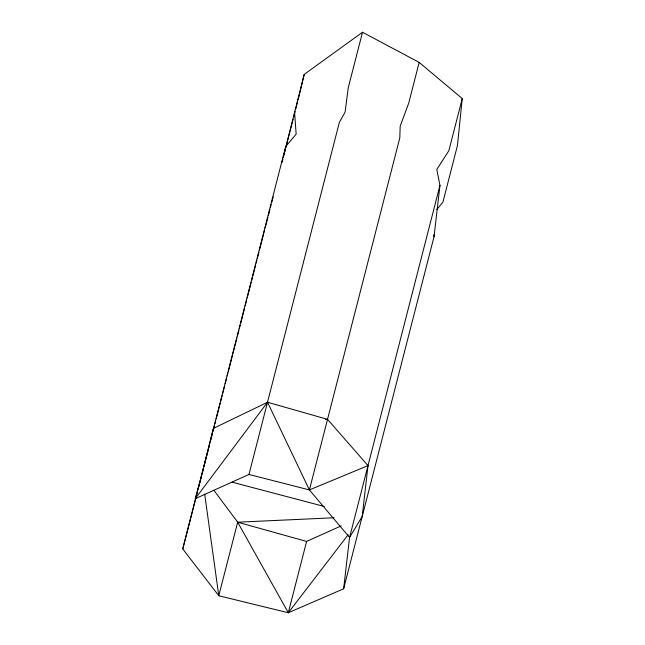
<?xml version="1.0" encoding="UTF-8"?>
<svg xmlns="http://www.w3.org/2000/svg" width="645" height="645" viewBox="0 0 645 645"><rect width="100%" height="100%" fill="white"/><g stroke="black" fill="none" stroke-linecap="round" stroke-linejoin="round"><path stroke-width="0.97" d="M283.244 157.388L304.198 74.409L362.514 32.25L419.177 62.404L462.247 98.572L457.45 145.528L442.93 202.087L436.85 209.544M207.932 450.879L203.933 466.456L213.285 428.465L267.514 402.246L327.531 419.347L368.005 465.609L362.208 516.468L349.566 537.446L343.64 588.788L288.299 612.75L218.784 595.754L182.753 548.927L285.662 146.584L296.16 134.144L294.547 111.972M343.64 588.788L434.037 236.699L439.963 185.349L436.778 169.466L448.856 150.737L462.247 98.572M299.82 93.001L304.198 74.409M203.385 468.399L201.933 474.244L203.433 468.399M182.753 548.927L196.951 493.643M198.192 488.789L200.192 481.033M200.684 479.09L201.683 475.212L195.258 498.682L248.97 474.454L309.406 489.926L349.566 537.446L439.963 185.349M208.432 448.936L209.182 446.009M210.431 441.148L212.431 433.359M212.931 431.416L214.43 425.571M214.93 423.628L215.68 420.709M216.18 418.758L220.179 403.19M220.679 401.238L222.178 395.401M222.678 393.45L224.678 385.662M225.178 383.719L226.669 377.881M227.169 375.93L227.919 373.012M228.419 371.069L232.418 355.492M232.918 353.541L234.417 347.703M234.917 345.76L236.917 337.972M237.416 336.021L238.916 330.184M239.416 328.24L240.166 325.314M240.666 323.371L244.665 307.794M245.165 305.851L246.664 300.014M247.164 298.063L251.163 282.486M251.663 280.543L252.413 277.624M252.913 275.673L255.662 264.966M256.162 263.023L256.912 260.104M257.411 258.153L258.911 252.316M259.411 250.365L263.41 234.796M263.91 232.845L264.66 229.926M265.159 227.983L267.909 217.276M268.409 215.325L269.908 209.488M270.408 207.545L271.158 204.618M271.658 202.675L273.158 196.838M283.292 157.348L285.3 149.551M285.8 147.6L293.056 119.325M293.556 117.374L295.063 111.52M295.563 109.577L297.563 101.773M298.063 99.822L299.57 93.977M248.97 474.454L339.375 122.356L345.107 112.061L348.26 87.744L362.514 32.25M213.842 490.224L237.674 522.2L218.784 595.754L204.691 494.159M368.005 465.609L309.406 489.926L399.811 137.828L400.182 126.162L408.696 103.216L419.177 62.404M334.086 517.758L237.674 522.2L288.299 612.75L306.609 541.429L341.245 525.877M195.258 498.682L267.514 402.246L309.406 489.926M288.299 612.75L348.155 534.769M325.523 419.508L327.531 419.347M232.047 482.17L324.322 506.486M237.674 522.2L306.609 541.429M433.787 234.748L434.037 236.699M282.768 159.323L282.042 162.226L282.792 159.299"/></g></svg>
